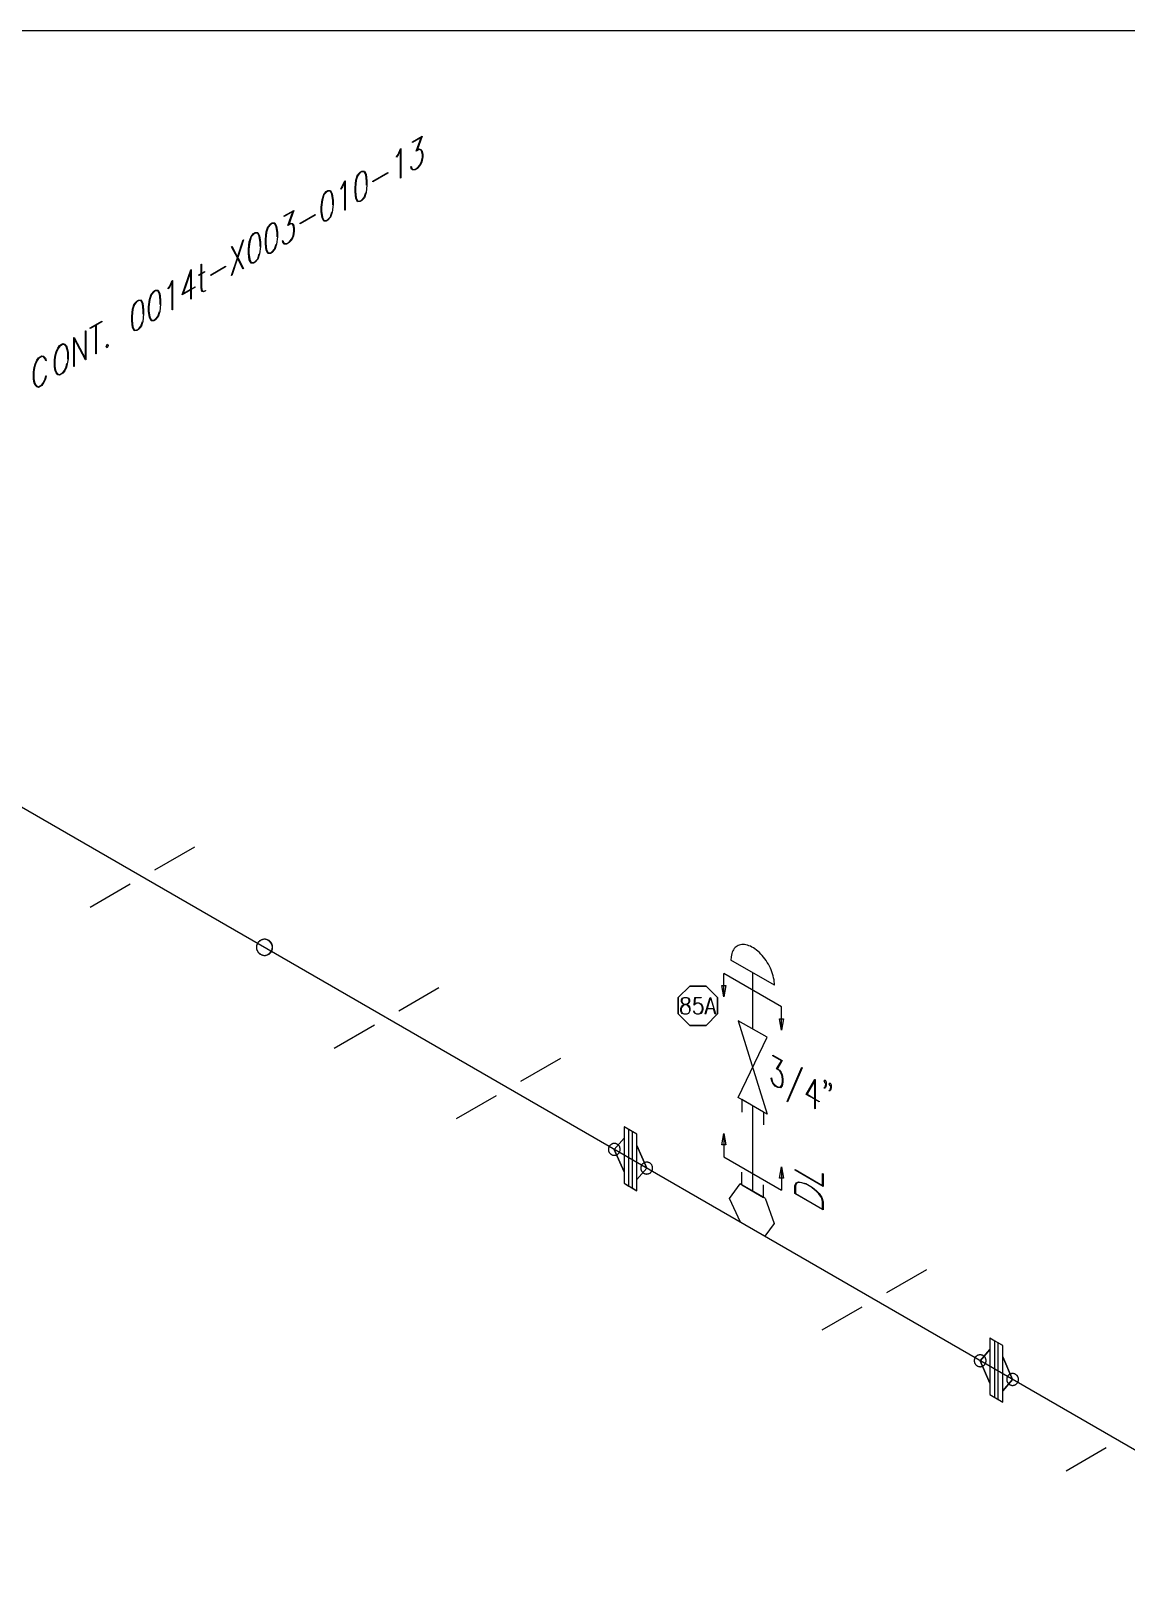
# Model space of a CAD drawing. Extents: x 0 to 17.2, y 0.1 to 11.3.
# Drawn here: x 4.71 to 8.57, y 5.7 to 11.17 of the extents above; entities that cross this region are included whole.
import ezdxf

# ---------------------------------------------------------------- set-up
doc = ezdxf.new("R2010")
doc.units = 0
doc.layers.get('0').update_dxf_attribs({"linetype": 'CONTINUOUS'})
for name, color, linetype in [('BORDER', 3, 'CONTINUOUS'), ('COMP', 1, 'CONTINUOUS'), ('Continuation', 7, 'CONTINUOUS'), ('DL', 20, 'CONTINUOUS'), ('FITTINGS', 4, 'CONTINUOUS'), ('PART_PCML', 7, 'CONTINUOUS'), ('PIPE', 7, 'CONTINUOUS'), ('TEXT', 7, 'CONTINUOUS'), ('Welds', 7, 'CONTINUOUS')]:
    doc.layers.add(name, color=color, linetype=linetype)

msp = doc.modelspace()

# ---------------------------------------------------------------- linework, layer by layer
msp.add_lwpolyline([(7.2554, 7.6446), (7.2554, 7.8436)])
at = {"layer": 'BORDER'}
msp.add_lwpolyline([(0.1692, 0.2247), (17.0808, 0.2247), (17.0808, 11.1675), (0.1692, 11.1675), (0.1692, 0.2247)], dxfattribs=at)
at = {"layer": 'COMP'}
for points in [[(6.8012, 7.2992), (6.8012, 7.2594), (6.7668, 7.2196), (6.8012, 7.14), (6.8012, 7.1002), (6.8467, 7.0739), (6.8467, 7.1137), (6.8812, 7.1535), (6.8467, 7.2332), (6.8467, 7.273), (6.8012, 7.2992)], [(6.8185, 7.0902), (6.8185, 7.2893), (6.8012, 7.2992), (6.8012, 7.1002), (6.8185, 7.0902)], [(6.8294, 7.0839), (6.8467, 7.0739), (6.8467, 7.273), (6.8294, 7.283), (6.8294, 7.0839)], [(6.8012, 7.14), (6.7668, 7.2196), (6.8012, 7.2594)], [(6.8467, 7.2332), (6.8812, 7.1535), (6.8467, 7.1137)], [(8.0929, 6.5531), (8.0929, 6.5133), (8.0584, 6.4735), (8.0929, 6.3939), (8.0929, 6.3541), (8.1384, 6.3278), (8.1384, 6.3676), (8.1728, 6.4074), (8.1384, 6.4871), (8.1384, 6.5269), (8.0929, 6.5531)], [(8.0929, 6.3939), (8.0584, 6.4735), (8.0929, 6.5133)], [(8.1102, 6.3441), (8.1102, 6.5432), (8.0929, 6.5531), (8.0929, 6.3541), (8.1102, 6.3441)], [(8.1211, 6.3378), (8.1384, 6.3278), (8.1384, 6.5269), (8.1211, 6.5369), (8.1211, 6.3378)], [(8.1384, 6.4871), (8.1728, 6.4074), (8.1384, 6.3676)]]:
    msp.add_lwpolyline(points, dxfattribs=at)
at = {"layer": 'Continuation'}
for points in [[(6.0546, 10.7764), (6.0881, 10.7957), (6.0705, 10.7467), (6.0781, 10.7511), (6.0842, 10.7496), (6.0873, 10.7461), (6.0903, 10.7328), (6.0903, 10.7227), (6.0873, 10.706), (6.0812, 10.6923), (6.0722, 10.6822), (6.0633, 10.6771), (6.0543, 10.6768), (6.0511, 10.6801), (6.0482, 10.6883), (6.0493, 10.69), (6.0522, 10.6821), (6.0549, 10.6791), (6.0634, 10.6793), (6.072, 10.6843), (6.0806, 10.6939), (6.0861, 10.7065), (6.089, 10.7223), (6.089, 10.7317), (6.0861, 10.7443), (6.0834, 10.7471), (6.0778, 10.7486), (6.0678, 10.7429), (6.0854, 10.7919), (6.0546, 10.7742), (6.0546, 10.7764)], [(6.013, 10.649), (6.0117, 10.6482), (6.0117, 10.7479), (6.004, 10.7305), (5.9981, 10.7223), (5.9974, 10.7238), (6.0032, 10.732), (6.0121, 10.7519), (6.013, 10.7524), (6.013, 10.649)], [(5.8906, 10.5975), (5.8845, 10.5788), (5.8754, 10.5686), (5.8694, 10.5652), (5.8603, 10.5648), (5.8542, 10.5764), (5.8513, 10.5993), (5.8513, 10.6143), (5.8542, 10.6406), (5.8603, 10.6592), (5.8694, 10.6695), (5.8754, 10.673), (5.8845, 10.6732), (5.8906, 10.6616), (5.8935, 10.6387), (5.8935, 10.6237), (5.8906, 10.5975)], [(5.8922, 10.6233), (5.8922, 10.6376), (5.8893, 10.66), (5.8837, 10.6708), (5.8753, 10.6706), (5.8696, 10.6674), (5.8612, 10.6578), (5.8556, 10.6405), (5.8527, 10.6147), (5.8527, 10.6005), (5.8556, 10.578), (5.8612, 10.5672), (5.8696, 10.5674), (5.8753, 10.5706), (5.8837, 10.5802), (5.8893, 10.5975)], [(5.8163, 10.5354), (5.8149, 10.5346), (5.8149, 10.6343), (5.8073, 10.6169), (5.8013, 10.6087), (5.8007, 10.6102), (5.8064, 10.6184), (5.8153, 10.6383), (5.8163, 10.6388), (5.8163, 10.5354)], [(5.9146, 10.6372), (5.9672, 10.6675), (5.9672, 10.6653), (5.9146, 10.6349), (5.9146, 10.6372)], [(5.7711, 10.5285), (5.765, 10.5098), (5.7559, 10.4996), (5.7499, 10.4962), (5.7408, 10.4958), (5.7348, 10.5074), (5.7318, 10.5303), (5.7318, 10.5453), (5.7348, 10.5716), (5.7408, 10.5902), (5.7499, 10.6005), (5.7559, 10.604), (5.765, 10.6042), (5.7711, 10.5926), (5.774, 10.5697), (5.774, 10.5547), (5.7711, 10.5285)], [(5.7727, 10.5543), (5.7727, 10.5686), (5.7698, 10.591), (5.7642, 10.6018), (5.7558, 10.6016), (5.7501, 10.5984), (5.7417, 10.5888), (5.7361, 10.5715), (5.7332, 10.5457), (5.7332, 10.5315), (5.7361, 10.509), (5.7417, 10.4982), (5.7501, 10.4984), (5.7558, 10.5017), (5.7642, 10.5112), (5.7698, 10.5285)], [(5.6013, 10.5147), (5.6348, 10.534), (5.6173, 10.485), (5.6248, 10.4894), (5.631, 10.4879), (5.634, 10.4844), (5.637, 10.4711), (5.637, 10.461), (5.634, 10.4443), (5.6279, 10.4306), (5.6189, 10.4205), (5.61, 10.4154), (5.601, 10.4151), (5.5978, 10.4184), (5.5949, 10.4266), (5.5961, 10.4283), (5.599, 10.4204), (5.6016, 10.4174), (5.6102, 10.4176), (5.6188, 10.4226), (5.6273, 10.4322), (5.6329, 10.4448), (5.6357, 10.4606), (5.6357, 10.47), (5.6329, 10.4826), (5.6301, 10.4854), (5.6245, 10.4869), (5.6146, 10.4812), (5.6321, 10.5302), (5.6013, 10.5125), (5.6013, 10.5147)], [(5.6581, 10.4891), (5.7107, 10.5194), (5.7107, 10.5172), (5.6581, 10.4869), (5.6581, 10.4891)], [(5.5146, 10.3804), (5.5085, 10.3617), (5.4994, 10.3515), (5.4934, 10.3481), (5.4843, 10.3477), (5.4782, 10.3594), (5.4753, 10.3822), (5.4753, 10.3972), (5.4782, 10.4235), (5.4843, 10.4421), (5.4934, 10.4524), (5.4994, 10.4559), (5.5085, 10.4561), (5.5146, 10.4445), (5.5175, 10.4216), (5.5175, 10.4066), (5.5146, 10.3804)], [(5.5162, 10.4062), (5.5162, 10.4205), (5.5133, 10.4429), (5.5077, 10.4537), (5.4993, 10.4535), (5.4936, 10.4503), (5.4852, 10.4407), (5.4795, 10.4234), (5.4767, 10.3976), (5.4767, 10.3834), (5.4795, 10.3609), (5.4852, 10.3501), (5.4936, 10.3503), (5.4993, 10.3536), (5.5077, 10.3631), (5.5133, 10.3804)], [(5.5744, 10.4149), (5.5683, 10.3962), (5.5592, 10.386), (5.5531, 10.3826), (5.5441, 10.3822), (5.538, 10.3938), (5.5351, 10.4167), (5.5351, 10.4317), (5.538, 10.458), (5.5441, 10.4766), (5.5531, 10.4869), (5.5592, 10.4904), (5.5683, 10.4906), (5.5744, 10.479), (5.5773, 10.4561), (5.5773, 10.4411), (5.5744, 10.4149)], [(5.576, 10.4407), (5.576, 10.455), (5.573, 10.4774), (5.5675, 10.4882), (5.559, 10.488), (5.5534, 10.4848), (5.5449, 10.4752), (5.5393, 10.4579), (5.5364, 10.4321), (5.5364, 10.4179), (5.5393, 10.3954), (5.5449, 10.3846), (5.5534, 10.3848), (5.559, 10.3881), (5.5675, 10.3976), (5.573, 10.4149)], [(5.4566, 10.3273), (5.4367, 10.3654), (5.4168, 10.3044), (5.4156, 10.3047), (5.4359, 10.367), (5.4156, 10.4058), (5.4168, 10.4076), (5.4367, 10.3694), (5.4566, 10.4306), (5.4577, 10.4301), (5.4375, 10.3678), (5.4577, 10.329), (5.4566, 10.3273)], [(5.323, 10.2497), (5.317, 10.2462), (5.3107, 10.2476), (5.3077, 10.2612), (5.3077, 10.3089), (5.2997, 10.3043), (5.2997, 10.3064), (5.3077, 10.3111), (5.3077, 10.3441), (5.3091, 10.3449), (5.3091, 10.3119), (5.3201, 10.3183), (5.3201, 10.3161), (5.3091, 10.3097), (5.3091, 10.2622), (5.3119, 10.2499), (5.3173, 10.2485), (5.323, 10.2518), (5.323, 10.2497)], [(5.2071, 10.1837), (5.2058, 10.1829), (5.2058, 10.2826), (5.1981, 10.2652), (5.1922, 10.257), (5.1915, 10.2585), (5.1973, 10.2667), (5.2062, 10.2866), (5.2071, 10.2871), (5.2071, 10.1837)], [(5.2866, 10.2649), (5.2866, 10.2627), (5.2727, 10.2546), (5.2727, 10.2216), (5.2714, 10.2208), (5.2714, 10.2538), (5.2415, 10.2366), (5.2717, 10.3244), (5.2727, 10.325), (5.2727, 10.2569)], [(5.2714, 10.2561), (5.2714, 10.3196), (5.2441, 10.2404), (5.2714, 10.2561)], [(5.3419, 10.3065), (5.3944, 10.3369), (5.3944, 10.3346), (5.3419, 10.3043), (5.3419, 10.3065)], [(5.162, 10.1768), (5.1559, 10.1581), (5.1468, 10.1479), (5.1407, 10.1445), (5.1317, 10.1441), (5.1256, 10.1557), (5.1227, 10.1786), (5.1227, 10.1936), (5.1256, 10.2199), (5.1317, 10.2385), (5.1407, 10.2488), (5.1468, 10.2523), (5.1559, 10.2525), (5.162, 10.2409), (5.1649, 10.218), (5.1649, 10.203), (5.162, 10.1768)], [(5.1636, 10.2026), (5.1636, 10.2169), (5.1606, 10.2393), (5.1551, 10.2501), (5.1466, 10.2499), (5.1409, 10.2467), (5.1325, 10.2371), (5.1269, 10.2198), (5.124, 10.194), (5.124, 10.1798), (5.1269, 10.1573), (5.1325, 10.1465), (5.1409, 10.1467), (5.1466, 10.15), (5.1551, 10.1595), (5.1606, 10.1768)], [(5.1022, 10.1423), (5.0961, 10.1236), (5.087, 10.1134), (5.081, 10.11), (5.0719, 10.1096), (5.0658, 10.1212), (5.0629, 10.1441), (5.0629, 10.1591), (5.0658, 10.1854), (5.0719, 10.204), (5.081, 10.2143), (5.087, 10.2178), (5.0961, 10.218), (5.1022, 10.2064), (5.1051, 10.1835), (5.1051, 10.1685), (5.1022, 10.1423)], [(5.1038, 10.1681), (5.1038, 10.1824), (5.1009, 10.2048), (5.0953, 10.2156), (5.0869, 10.2154), (5.0812, 10.2122), (5.0728, 10.2026), (5.0671, 10.1853), (5.0642, 10.1595), (5.0642, 10.1453), (5.0671, 10.1228), (5.0728, 10.112), (5.0812, 10.1122), (5.0869, 10.1155), (5.0953, 10.125), (5.1009, 10.1423)], [(4.9362, 10.0273), (4.9362, 10.1284), (4.9164, 10.117), (4.9164, 10.1193), (4.9573, 10.1429), (4.9573, 10.1406), (4.9375, 10.1292), (4.9375, 10.0281), (4.9362, 10.0273)], [(4.9011, 10.0071), (4.8997, 10.0062), (4.8602, 10.0821), (4.8602, 9.9834), (4.8589, 9.9827), (4.8589, 10.085), (4.8603, 10.0858), (4.8998, 10.0099), (4.8998, 10.1086), (4.9011, 10.1093), (4.9011, 10.0071)], [(4.761, 9.95), (4.7581, 9.9384), (4.7521, 9.925), (4.746, 9.9165), (4.734, 9.9096), (4.7279, 9.911), (4.7219, 9.9175), (4.719, 9.9259), (4.716, 9.939), (4.716, 9.9636), (4.719, 9.9802), (4.7219, 9.9919), (4.7279, 10.0054), (4.734, 10.0139), (4.746, 10.0209), (4.7521, 10.0194), (4.7581, 10.0129), (4.761, 10.0046), (4.7598, 10.0029), (4.757, 10.0108), (4.7512, 10.017), (4.7457, 10.0185), (4.7343, 10.0119), (4.7287, 10.004), (4.723, 9.9912), (4.7201, 9.9801), (4.7173, 9.9641), (4.7173, 9.9401), (4.7201, 9.9273), (4.723, 9.9196), (4.7287, 9.9134), (4.7343, 9.9119), (4.7457, 9.9185), (4.7512, 9.9264), (4.757, 9.9392), (4.7598, 9.9504), (4.761, 9.95)], [(4.8354, 9.9931), (4.8325, 9.9814), (4.8265, 9.9679), (4.8204, 9.9595), (4.8083, 9.9525), (4.8023, 9.9539), (4.7962, 9.9604), (4.7933, 9.9688), (4.7903, 9.982), (4.7903, 10.0065), (4.7933, 10.0232), (4.7962, 10.0349), (4.8023, 10.0483), (4.8083, 10.0569), (4.8204, 10.0638), (4.8265, 10.0623), (4.8325, 10.0558), (4.8354, 10.0474), (4.8384, 10.0343), (4.8384, 10.0097), (4.8354, 9.9931)], [(4.8371, 10.0092), (4.8371, 10.0333), (4.8342, 10.0459), (4.8313, 10.0537), (4.8256, 10.0599), (4.82, 10.0614), (4.8087, 10.0549), (4.8031, 10.0469), (4.7974, 10.0341), (4.7945, 10.023), (4.7917, 10.007), (4.7917, 9.983), (4.7945, 9.9703), (4.7974, 9.9625), (4.8031, 9.9563), (4.8087, 9.9549), (4.82, 9.9614), (4.8256, 9.9693), (4.8313, 9.9821), (4.8342, 9.9932)], [(4.9762, 10.049), (4.9723, 10.0531), (4.9762, 10.0617), (4.98, 10.0575), (4.9762, 10.049)]]:
    msp.add_lwpolyline(points, dxfattribs=at)
at = {"layer": 'DL'}
for points in [[(7.3574, 7.7225), (7.1533, 7.8403)], [(7.1533, 7.7582), (7.1533, 7.8403)], [(7.1462, 7.798), (7.1603, 7.798), (7.1533, 7.7582), (7.1462, 7.798)], [(7.3574, 7.6403), (7.3574, 7.7225)], [(7.3504, 7.6801), (7.3645, 7.6801), (7.3574, 7.6403), (7.3504, 7.6801)], [(7.1601, 7.236), (7.1461, 7.236), (7.1531, 7.2758), (7.1601, 7.236)], [(7.1531, 7.2758), (7.1531, 7.1936)], [(7.1531, 7.1936), (7.3573, 7.0757)], [(7.3643, 7.1181), (7.3503, 7.1181), (7.3573, 7.1579), (7.3643, 7.1181)], [(7.3573, 7.1579), (7.3573, 7.0757)], [(7.5043, 7.1337), (7.5043, 7.0889), (7.4049, 7.1463), (7.4049, 7.1481), (7.5022, 7.0919), (7.5022, 7.1348), (7.5043, 7.1337)], [(7.466, 7.0854), (7.4803, 7.073), (7.4899, 7.0635), (7.4995, 7.0496), (7.5043, 7.0346), (7.5043, 7.0057), (7.4039, 7.0637), (7.4039, 7.0926), (7.4087, 7.1021), (7.4183, 7.1048), (7.428, 7.1032), (7.4423, 7.099), (7.466, 7.0854)], [(7.4426, 7.0971), (7.4288, 7.1012), (7.4197, 7.1024), (7.4105, 7.1001), (7.406, 7.0911), (7.406, 7.0642), (7.5022, 7.0087), (7.5022, 7.0355), (7.4977, 7.0498), (7.4886, 7.0627), (7.4795, 7.0719), (7.4657, 7.0837)]]:
    msp.add_lwpolyline(points, dxfattribs=at)
at = {"layer": 'FITTINGS'}
for points in [[(5.1445, 8.2066), (5.2859, 8.2882)], [(4.9165, 8.0749), (5.0579, 8.1565)], [(7.3323, 7.7992), (7.3321, 7.8055), (7.3315, 7.812), (7.3306, 7.8186), (7.3293, 7.8254), (7.3276, 7.8322), (7.3256, 7.8391), (7.3233, 7.8461), (7.3206, 7.853), (7.3176, 7.8598), (7.3143, 7.8666), (7.3107, 7.8733), (7.3068, 7.8799), (7.3027, 7.8862), (7.2984, 7.8924), (7.2938, 7.8983), (7.2891, 7.9039), (7.2842, 7.9093), (7.2791, 7.9143), (7.274, 7.919), (7.2687, 7.9233), (7.2634, 7.9272), (7.258, 7.9308), (7.2527, 7.9339), (7.2473, 7.9365), (7.242, 7.9387), (7.2367, 7.9405), (7.2316, 7.9417), (7.2265, 7.9425), (7.2216, 7.9429), (7.2169, 7.9427), (7.2123, 7.942), (7.208, 7.9409), (7.2039, 7.9393), (7.2, 7.9372), (7.1964, 7.9347), (7.1931, 7.9317), (7.1901, 7.9283), (7.1874, 7.9245), (7.1851, 7.9203), (7.1831, 7.9157), (7.1814, 7.9107), (7.1801, 7.9055), (7.1792, 7.8999), (7.1784, 7.888)], [(7.3323, 7.7992), (7.1784, 7.888)], [(6.0064, 7.709), (6.1477, 7.7906)], [(7.3062, 7.6152), (7.2045, 7.674)], [(7.2045, 7.674), (7.3064, 7.3438)], [(5.7783, 7.5773), (5.9197, 7.659)], [(7.204, 7.4029), (7.3062, 7.6152)], [(6.4371, 7.4603), (6.5785, 7.5419)], [(6.2091, 7.3286), (6.3505, 7.4103)], [(7.3064, 7.3438), (7.204, 7.4029)], [(7.2936, 7.3512), (7.2168, 7.3955)], [(7.2168, 7.3955), (7.2168, 7.3512)], [(7.2936, 7.3512), (7.2936, 7.3068)], [(7.2168, 7.0947), (7.2168, 7.139)], [(7.173, 7.0463), (7.2115, 7.0977)], [(7.2989, 7.0473), (7.2115, 7.0977)], [(7.2168, 7.0947), (7.2936, 7.0503)], [(7.2936, 7.0503), (7.2936, 7.0947)], [(7.2117, 6.9627), (7.173, 7.0463)], [(7.2989, 7.0473), (7.3316, 6.9582)], [(7.2977, 6.913), (7.2117, 6.9627)], [(7.3316, 6.9582), (7.2977, 6.913)], [(7.7288, 6.7142), (7.8702, 6.7958)], [(7.5008, 6.5825), (7.6422, 6.6642)], [(8.3617, 6.0851), (8.5031, 6.1668)]]:
    msp.add_lwpolyline(points, dxfattribs=at)
at = {"layer": 'PART_PCML'}
for points in [[(7.0333, 7.7962), (6.9925, 7.7555), (6.9925, 7.6978), (7.0333, 7.6571), (7.0909, 7.6571), (7.1316, 7.6978), (7.1316, 7.7555), (7.0909, 7.7962), (7.0333, 7.7962)], [(6.9925, 7.6978), (7.0333, 7.6571), (7.0909, 7.6571), (7.1316, 7.6978), (7.1316, 7.7555), (7.0909, 7.7962), (7.0333, 7.7962), (6.9925, 7.7555), (6.9925, 7.6978)], [(6.9925, 7.7555), (7.0333, 7.7962), (7.0909, 7.7962), (7.1316, 7.7555), (7.1316, 7.6978), (7.0909, 7.6571), (7.0333, 7.6571), (6.9925, 7.6978), (6.9925, 7.7555), (7.0333, 7.7962)], [(7.0112, 7.7326), (7.0066, 7.7355), (7.0043, 7.7413), (7.0043, 7.7471), (7.0066, 7.753), (7.0135, 7.7558), (7.0224, 7.7558), (7.0293, 7.753), (7.0316, 7.7471), (7.0316, 7.7413), (7.0293, 7.7355), (7.0247, 7.7326), (7.02, 7.7312), (7.0203, 7.7311), (7.027, 7.7283), (7.0316, 7.7226), (7.0338, 7.7169), (7.0338, 7.7084), (7.0292, 7.6997), (7.0224, 7.697), (7.0135, 7.697), (7.0067, 7.6997), (7.0043, 7.7026), (7.0021, 7.7084), (7.0021, 7.7169), (7.0043, 7.7226), (7.0089, 7.7283), (7.0159, 7.7312)], [(7.0328, 7.7087), (7.0328, 7.7166), (7.0307, 7.7218), (7.0265, 7.7272), (7.02, 7.7298), (7.0179, 7.7306), (7.0159, 7.7298), (7.0094, 7.7272), (7.0052, 7.7218), (7.0031, 7.7166), (7.0031, 7.7087), (7.0052, 7.7034), (7.0072, 7.7008), (7.0136, 7.6982), (7.0222, 7.6982), (7.0286, 7.7008)], [(7.0179, 7.7318), (7.0243, 7.7339), (7.0285, 7.7364), (7.0306, 7.7416), (7.0306, 7.7468), (7.0285, 7.7519), (7.0222, 7.7545), (7.0136, 7.7545), (7.0073, 7.7519), (7.0052, 7.7468), (7.0052, 7.7416), (7.0073, 7.7364), (7.0115, 7.7339), (7.0179, 7.7318)], [(7.0479, 7.7088), (7.0501, 7.7034), (7.0521, 7.7008), (7.0585, 7.6982), (7.065, 7.6982), (7.0714, 7.7008), (7.0756, 7.7061), (7.0777, 7.7141), (7.0777, 7.7194), (7.0756, 7.7274), (7.0714, 7.7327), (7.065, 7.7354), (7.0585, 7.7354), (7.0521, 7.7327), (7.049, 7.7287), (7.0514, 7.7558), (7.0738, 7.7558), (7.0738, 7.7545), (7.0523, 7.7545), (7.0503, 7.7322), (7.0516, 7.7338), (7.0584, 7.7366), (7.0651, 7.7366), (7.0719, 7.7338), (7.0765, 7.728), (7.0787, 7.7196), (7.0787, 7.7139), (7.0765, 7.7054), (7.0719, 7.6997), (7.0651, 7.697), (7.0584, 7.697), (7.0516, 7.6997), (7.0492, 7.7026), (7.047, 7.7082), (7.0479, 7.7088)], [(7.1236, 7.6978), (7.1227, 7.6974), (7.1169, 7.7161), (7.0942, 7.7161), (7.0884, 7.6974), (7.0876, 7.6978), (7.1052, 7.7558), (7.1059, 7.7558), (7.1236, 7.6978)], [(7.1056, 7.7535), (7.0946, 7.7174), (7.1165, 7.7174)]]:
    msp.add_lwpolyline(points, dxfattribs=at)
at = {"layer": 'PIPE'}
for points in [[(1.6545, 10.1715), (14.4336, 2.7935)], [(7.2552, 7.0725), (7.2552, 7.3734)]]:
    msp.add_lwpolyline(points, dxfattribs=at)
at = {"layer": 'TEXT'}
for points in [[(7.3264, 7.5522), (7.3598, 7.5329), (7.3423, 7.5041), (7.3499, 7.4997), (7.356, 7.4912), (7.3591, 7.4841), (7.3621, 7.4674), (7.3621, 7.4573), (7.3591, 7.444), (7.353, 7.4374), (7.344, 7.4377), (7.335, 7.4429), (7.326, 7.453), (7.3229, 7.46), (7.3199, 7.4715), (7.3211, 7.4719), (7.324, 7.4607), (7.3267, 7.4545), (7.3352, 7.4449), (7.3438, 7.4399), (7.3523, 7.4397), (7.3579, 7.4459), (7.3608, 7.4584), (7.3608, 7.4678), (7.3579, 7.4837), (7.3551, 7.4897), (7.3495, 7.4977), (7.3396, 7.5034), (7.3571, 7.5322), (7.3264, 7.55), (7.3264, 7.5522)], [(7.3767, 7.3889), (7.4293, 7.5093), (7.4305, 7.5074), (7.3779, 7.387), (7.3767, 7.3889)], [(7.4897, 7.3898), (7.4897, 7.3876), (7.4758, 7.3956), (7.4758, 7.3626), (7.4744, 7.3634), (7.4744, 7.3964), (7.4445, 7.4136), (7.4747, 7.4666), (7.4758, 7.466), (7.4758, 7.3978)], [(7.4744, 7.3986), (7.4744, 7.4621), (7.4472, 7.4143), (7.4744, 7.3986)], [(7.5115, 7.4524), (7.5076, 7.4611), (7.5115, 7.4653), (7.5151, 7.4572), (7.5151, 7.4468), (7.512, 7.4384), (7.509, 7.4351), (7.508, 7.4374), (7.5109, 7.4404), (7.5137, 7.4481), (7.5137, 7.4549)], [(7.5312, 7.4448), (7.529, 7.4423), (7.5252, 7.451), (7.529, 7.4551), (7.5326, 7.4471), (7.5326, 7.4366), (7.5296, 7.4283), (7.5265, 7.425), (7.5256, 7.4272), (7.5284, 7.4303), (7.5312, 7.438), (7.5312, 7.4448)]]:
    msp.add_lwpolyline(points, dxfattribs=at)
at = {"layer": 'WELD POINTS'}
for points in [[(5.5605, 7.9329), (5.5604, 7.9348), (5.5602, 7.9368), (5.5598, 7.9388), (5.5594, 7.9407), (5.5587, 7.9426), (5.558, 7.9444), (5.5571, 7.9462), (5.5561, 7.9479), (5.555, 7.9496), (5.5538, 7.9512), (5.5525, 7.9526), (5.551, 7.954), (5.5495, 7.9553), (5.5479, 7.9565), (5.5462, 7.9575), (5.5445, 7.9584), (5.5426, 7.9593), (5.5408, 7.9599), (5.5389, 7.9605), (5.5369, 7.9609), (5.535, 7.9612), (5.533, 7.9613), (5.531, 7.9613), (5.529, 7.9612), (5.527, 7.9609), (5.5251, 7.9605), (5.5232, 7.9599), (5.5213, 7.9593), (5.5195, 7.9584), (5.5177, 7.9575), (5.5161, 7.9565), (5.5144, 7.9553), (5.5129, 7.954), (5.5115, 7.9526), (5.5102, 7.9512), (5.5089, 7.9496), (5.5078, 7.9479), (5.5068, 7.9462), (5.506, 7.9444), (5.5052, 7.9426), (5.5046, 7.9407), (5.5041, 7.9388), (5.5038, 7.9368), (5.5036, 7.9348), (5.5035, 7.9329), (5.5036, 7.9309), (5.5038, 7.9289), (5.5041, 7.9269), (5.5046, 7.925), (5.5052, 7.9231), (5.506, 7.9213), (5.5068, 7.9195), (5.5078, 7.9178), (5.5089, 7.9161), (5.5102, 7.9145), (5.5115, 7.9131), (5.5129, 7.9117), (5.5144, 7.9104), (5.5161, 7.9092), (5.5177, 7.9082), (5.5195, 7.9073), (5.5213, 7.9064), (5.5232, 7.9058), (5.5251, 7.9052), (5.527, 7.9048), (5.529, 7.9045), (5.531, 7.9044), (5.533, 7.9044), (5.535, 7.9045), (5.5369, 7.9048), (5.5389, 7.9052), (5.5408, 7.9058), (5.5426, 7.9064), (5.5445, 7.9073), (5.5462, 7.9082), (5.5479, 7.9092), (5.5495, 7.9104), (5.551, 7.9117), (5.5525, 7.9131), (5.5538, 7.9145), (5.555, 7.9161), (5.5561, 7.9178), (5.5571, 7.9195), (5.558, 7.9213), (5.5587, 7.9231), (5.5594, 7.925), (5.5598, 7.9269), (5.5602, 7.9289), (5.5605, 7.9329)], [(5.5605, 7.9329), (5.558, 7.9444), (5.551, 7.954), (5.5408, 7.9599), (5.529, 7.9612), (5.5177, 7.9575), (5.5089, 7.9496), (5.5041, 7.9388), (5.5041, 7.9269), (5.5089, 7.9161), (5.5177, 7.9082), (5.529, 7.9045), (5.5408, 7.9058), (5.551, 7.9117), (5.558, 7.9213), (5.5605, 7.9329)]]:
    msp.add_lwpolyline(points, dxfattribs=at)
at = {"layer": 'Welds'}
for points in [[(6.7459, 7.2196), (6.7459, 7.2181), (6.7461, 7.2167), (6.7463, 7.2153), (6.7467, 7.2138), (6.7471, 7.2125), (6.7477, 7.2111), (6.7483, 7.2098), (6.749, 7.2085), (6.7499, 7.2073), (6.7508, 7.2062), (6.7517, 7.2051), (6.7528, 7.2041), (6.7539, 7.2031), (6.7551, 7.2023), (6.7563, 7.2015), (6.7576, 7.2008), (6.7589, 7.2002), (6.7603, 7.1997), (6.7617, 7.1993), (6.7631, 7.199), (6.7646, 7.1988), (6.766, 7.1987), (6.7675, 7.1987), (6.7689, 7.1988), (6.7704, 7.199), (6.7718, 7.1993), (6.7732, 7.1997), (6.7746, 7.2002), (6.7759, 7.2008), (6.7772, 7.2015), (6.7784, 7.2023), (6.7796, 7.2031), (6.7807, 7.2041), (6.7818, 7.2051), (6.7828, 7.2062), (6.7837, 7.2073), (6.7845, 7.2085), (6.7852, 7.2098), (6.7858, 7.2111), (6.7864, 7.2125), (6.7868, 7.2138), (6.7872, 7.2153), (6.7874, 7.2167), (6.7876, 7.2196), (6.7876, 7.2196), (6.7876, 7.2211), (6.7874, 7.2225), (6.7872, 7.2239), (6.7868, 7.2254), (6.7864, 7.2267), (6.7858, 7.2281), (6.7852, 7.2294), (6.7845, 7.2307), (6.7837, 7.2319), (6.7828, 7.233), (6.7818, 7.2341), (6.7807, 7.2351), (6.7796, 7.2361), (6.7784, 7.2369), (6.7772, 7.2377), (6.7759, 7.2384), (6.7746, 7.239), (6.7732, 7.2395), (6.7718, 7.2399), (6.7704, 7.2402), (6.7689, 7.2404), (6.7675, 7.2405), (6.766, 7.2405), (6.7646, 7.2404), (6.7631, 7.2402), (6.7617, 7.2399), (6.7603, 7.2395), (6.7589, 7.239), (6.7576, 7.2384), (6.7563, 7.2377), (6.7551, 7.2369), (6.7539, 7.2361), (6.7528, 7.2351), (6.7517, 7.2341), (6.7508, 7.233), (6.7499, 7.2319), (6.749, 7.2307), (6.7483, 7.2294), (6.7477, 7.2281), (6.7471, 7.2267), (6.7467, 7.2254), (6.7463, 7.2239), (6.7461, 7.2225), (6.7459, 7.2196)], [(6.7876, 7.2196), (6.7876, 7.2211), (6.7874, 7.2225), (6.7872, 7.2239), (6.7868, 7.2254), (6.7864, 7.2267), (6.7858, 7.2281), (6.7852, 7.2294), (6.7845, 7.2307), (6.7837, 7.2319), (6.7828, 7.233), (6.7818, 7.2341), (6.7807, 7.2351), (6.7796, 7.2361), (6.7784, 7.2369), (6.7772, 7.2377), (6.7759, 7.2384), (6.7746, 7.239), (6.7732, 7.2395), (6.7718, 7.2399), (6.7704, 7.2402), (6.7689, 7.2404), (6.7675, 7.2405), (6.766, 7.2405), (6.7646, 7.2404), (6.7631, 7.2402), (6.7617, 7.2399), (6.7603, 7.2395), (6.7589, 7.239), (6.7576, 7.2384), (6.7563, 7.2377), (6.7551, 7.2369), (6.7539, 7.2361), (6.7528, 7.2351), (6.7517, 7.2341), (6.7508, 7.233), (6.7499, 7.2319), (6.749, 7.2307), (6.7483, 7.2294), (6.7477, 7.2281), (6.7471, 7.2267), (6.7467, 7.2254), (6.7463, 7.2239), (6.7461, 7.2225), (6.7459, 7.2211), (6.7459, 7.2196), (6.7459, 7.2181), (6.7461, 7.2167), (6.7463, 7.2153), (6.7467, 7.2138), (6.7471, 7.2125), (6.7477, 7.2111), (6.7483, 7.2098), (6.749, 7.2085), (6.7499, 7.2073), (6.7508, 7.2062), (6.7517, 7.2051), (6.7528, 7.2041), (6.7539, 7.2031), (6.7551, 7.2023), (6.7563, 7.2015), (6.7576, 7.2008), (6.7589, 7.2002), (6.7603, 7.1997), (6.7617, 7.1993), (6.7631, 7.199), (6.7646, 7.1988), (6.766, 7.1987), (6.7675, 7.1987), (6.7689, 7.1988), (6.7704, 7.199), (6.7718, 7.1993), (6.7732, 7.1997), (6.7746, 7.2002), (6.7759, 7.2008), (6.7772, 7.2015), (6.7784, 7.2023), (6.7796, 7.2031), (6.7807, 7.2041), (6.7818, 7.2051), (6.7828, 7.2062), (6.7837, 7.2073), (6.7845, 7.2085), (6.7852, 7.2098), (6.7858, 7.2111), (6.7864, 7.2125), (6.7868, 7.2138), (6.7872, 7.2153), (6.7874, 7.2167), (6.7876, 7.2196)], [(6.8603, 7.1535), (6.8603, 7.1521), (6.8605, 7.1506), (6.8607, 7.1492), (6.8611, 7.1478), (6.8615, 7.1464), (6.8621, 7.1451), (6.8627, 7.1437), (6.8634, 7.1425), (6.8643, 7.1413), (6.8652, 7.1401), (6.8661, 7.139), (6.8672, 7.138), (6.8683, 7.1371), (6.8695, 7.1362), (6.8707, 7.1355), (6.872, 7.1348), (6.8733, 7.1342), (6.8747, 7.1337), (6.8761, 7.1333), (6.8775, 7.133), (6.879, 7.1328), (6.8804, 7.1327), (6.8819, 7.1327), (6.8833, 7.1328), (6.8848, 7.133), (6.8862, 7.1333), (6.8876, 7.1337), (6.889, 7.1342), (6.8903, 7.1348), (6.8916, 7.1355), (6.8928, 7.1362), (6.894, 7.1371), (6.8951, 7.138), (6.8962, 7.139), (6.8972, 7.1401), (6.8981, 7.1413), (6.8989, 7.1425), (6.8996, 7.1437), (6.9003, 7.1451), (6.9008, 7.1464), (6.9012, 7.1478), (6.9016, 7.1492), (6.9019, 7.1506), (6.9021, 7.1535), (6.9021, 7.1535), (6.902, 7.155), (6.9019, 7.1565), (6.9016, 7.1579), (6.9012, 7.1593), (6.9008, 7.1607), (6.9003, 7.162), (6.8996, 7.1634), (6.8989, 7.1646), (6.8981, 7.1658), (6.8972, 7.167), (6.8962, 7.1681), (6.8951, 7.1691), (6.894, 7.17), (6.8928, 7.1709), (6.8916, 7.1716), (6.8903, 7.1723), (6.889, 7.1729), (6.8876, 7.1734), (6.8862, 7.1738), (6.8848, 7.1741), (6.8833, 7.1743), (6.8819, 7.1744), (6.8804, 7.1744), (6.879, 7.1743), (6.8775, 7.1741), (6.8761, 7.1738), (6.8747, 7.1734), (6.8733, 7.1729), (6.872, 7.1723), (6.8707, 7.1716), (6.8695, 7.1709), (6.8683, 7.17), (6.8672, 7.1691), (6.8661, 7.1681), (6.8652, 7.167), (6.8643, 7.1658), (6.8634, 7.1646), (6.8627, 7.1634), (6.8621, 7.162), (6.8615, 7.1607), (6.8611, 7.1593), (6.8607, 7.1579), (6.8605, 7.1565), (6.8603, 7.1535)], [(6.9021, 7.1535), (6.902, 7.155), (6.9019, 7.1565), (6.9016, 7.1579), (6.9012, 7.1593), (6.9008, 7.1607), (6.9003, 7.162), (6.8996, 7.1634), (6.8989, 7.1646), (6.8981, 7.1658), (6.8972, 7.167), (6.8962, 7.1681), (6.8951, 7.1691), (6.894, 7.17), (6.8928, 7.1709), (6.8916, 7.1716), (6.8903, 7.1723), (6.889, 7.1729), (6.8876, 7.1734), (6.8862, 7.1738), (6.8848, 7.1741), (6.8833, 7.1743), (6.8819, 7.1744), (6.8804, 7.1744), (6.879, 7.1743), (6.8775, 7.1741), (6.8761, 7.1738), (6.8747, 7.1734), (6.8733, 7.1729), (6.872, 7.1723), (6.8707, 7.1716), (6.8695, 7.1709), (6.8683, 7.17), (6.8672, 7.1691), (6.8661, 7.1681), (6.8652, 7.167), (6.8643, 7.1658), (6.8634, 7.1646), (6.8627, 7.1634), (6.8621, 7.162), (6.8615, 7.1607), (6.8611, 7.1593), (6.8607, 7.1579), (6.8605, 7.1565), (6.8603, 7.155), (6.8603, 7.1535), (6.8603, 7.1521), (6.8605, 7.1506), (6.8607, 7.1492), (6.8611, 7.1478), (6.8615, 7.1464), (6.8621, 7.1451), (6.8627, 7.1437), (6.8634, 7.1425), (6.8643, 7.1413), (6.8652, 7.1401), (6.8661, 7.139), (6.8672, 7.138), (6.8683, 7.1371), (6.8695, 7.1362), (6.8707, 7.1355), (6.872, 7.1348), (6.8733, 7.1342), (6.8747, 7.1337), (6.8761, 7.1333), (6.8775, 7.133), (6.879, 7.1328), (6.8804, 7.1327), (6.8819, 7.1327), (6.8833, 7.1328), (6.8848, 7.133), (6.8862, 7.1333), (6.8876, 7.1337), (6.889, 7.1342), (6.8903, 7.1348), (6.8916, 7.1355), (6.8928, 7.1362), (6.894, 7.1371), (6.8951, 7.138), (6.8962, 7.139), (6.8972, 7.1401), (6.8981, 7.1413), (6.8989, 7.1425), (6.8996, 7.1437), (6.9003, 7.1451), (6.9008, 7.1464), (6.9012, 7.1478), (6.9016, 7.1492), (6.9019, 7.1506), (6.9021, 7.1535)], [(8.0375, 6.4735), (8.0376, 6.472), (8.0377, 6.4706), (8.038, 6.4692), (8.0384, 6.4677), (8.0388, 6.4664), (8.0394, 6.465), (8.04, 6.4637), (8.0407, 6.4624), (8.0415, 6.4612), (8.0424, 6.4601), (8.0434, 6.459), (8.0445, 6.458), (8.0456, 6.457), (8.0468, 6.4562), (8.048, 6.4554), (8.0493, 6.4547), (8.0506, 6.4541), (8.052, 6.4536), (8.0534, 6.4532), (8.0548, 6.4529), (8.0563, 6.4527), (8.0577, 6.4526), (8.0592, 6.4526), (8.0606, 6.4527), (8.0621, 6.4529), (8.0635, 6.4532), (8.0649, 6.4536), (8.0663, 6.4541), (8.0676, 6.4547), (8.0689, 6.4554), (8.0701, 6.4562), (8.0713, 6.457), (8.0724, 6.458), (8.0735, 6.459), (8.0744, 6.4601), (8.0753, 6.4612), (8.0762, 6.4624), (8.0769, 6.4637), (8.0775, 6.465), (8.0781, 6.4664), (8.0785, 6.4677), (8.0789, 6.4692), (8.0791, 6.4706), (8.0793, 6.4735), (8.0793, 6.4735), (8.0793, 6.475), (8.0791, 6.4764), (8.0789, 6.4778), (8.0785, 6.4793), (8.0781, 6.4806), (8.0775, 6.482), (8.0769, 6.4833), (8.0762, 6.4846), (8.0753, 6.4858), (8.0744, 6.4869), (8.0735, 6.488), (8.0724, 6.489), (8.0713, 6.49), (8.0701, 6.4908), (8.0689, 6.4916), (8.0676, 6.4923), (8.0663, 6.4929), (8.0649, 6.4934), (8.0635, 6.4938), (8.0621, 6.4941), (8.0606, 6.4943), (8.0592, 6.4944), (8.0577, 6.4944), (8.0563, 6.4943), (8.0548, 6.4941), (8.0534, 6.4938), (8.052, 6.4934), (8.0506, 6.4929), (8.0493, 6.4923), (8.048, 6.4916), (8.0468, 6.4908), (8.0456, 6.49), (8.0445, 6.489), (8.0434, 6.488), (8.0424, 6.4869), (8.0415, 6.4858), (8.0407, 6.4846), (8.04, 6.4833), (8.0394, 6.482), (8.0388, 6.4806), (8.0384, 6.4793), (8.038, 6.4778), (8.0377, 6.4764), (8.0375, 6.4735)], [(8.0793, 6.4735), (8.0793, 6.475), (8.0791, 6.4764), (8.0789, 6.4778), (8.0785, 6.4793), (8.0781, 6.4806), (8.0775, 6.482), (8.0769, 6.4833), (8.0762, 6.4846), (8.0753, 6.4858), (8.0744, 6.4869), (8.0735, 6.488), (8.0724, 6.489), (8.0713, 6.49), (8.0701, 6.4908), (8.0689, 6.4916), (8.0676, 6.4923), (8.0663, 6.4929), (8.0649, 6.4934), (8.0635, 6.4938), (8.0621, 6.4941), (8.0606, 6.4943), (8.0592, 6.4944), (8.0577, 6.4944), (8.0563, 6.4943), (8.0548, 6.4941), (8.0534, 6.4938), (8.052, 6.4934), (8.0506, 6.4929), (8.0493, 6.4923), (8.048, 6.4916), (8.0468, 6.4908), (8.0456, 6.49), (8.0445, 6.489), (8.0434, 6.488), (8.0424, 6.4869), (8.0415, 6.4858), (8.0407, 6.4846), (8.04, 6.4833), (8.0394, 6.482), (8.0388, 6.4806), (8.0384, 6.4793), (8.038, 6.4778), (8.0377, 6.4764), (8.0376, 6.475), (8.0375, 6.4735), (8.0376, 6.472), (8.0377, 6.4706), (8.038, 6.4692), (8.0384, 6.4677), (8.0388, 6.4664), (8.0394, 6.465), (8.04, 6.4637), (8.0407, 6.4624), (8.0415, 6.4612), (8.0424, 6.4601), (8.0434, 6.459), (8.0445, 6.458), (8.0456, 6.457), (8.0468, 6.4562), (8.048, 6.4554), (8.0493, 6.4547), (8.0506, 6.4541), (8.052, 6.4536), (8.0534, 6.4532), (8.0548, 6.4529), (8.0563, 6.4527), (8.0577, 6.4526), (8.0592, 6.4526), (8.0606, 6.4527), (8.0621, 6.4529), (8.0635, 6.4532), (8.0649, 6.4536), (8.0663, 6.4541), (8.0676, 6.4547), (8.0689, 6.4554), (8.0701, 6.4562), (8.0713, 6.457), (8.0724, 6.458), (8.0735, 6.459), (8.0744, 6.4601), (8.0753, 6.4612), (8.0762, 6.4624), (8.0769, 6.4637), (8.0775, 6.465), (8.0781, 6.4664), (8.0785, 6.4677), (8.0789, 6.4692), (8.0791, 6.4706), (8.0793, 6.4735)], [(8.152, 6.4074), (8.152, 6.406), (8.1522, 6.4045), (8.1524, 6.4031), (8.1528, 6.4017), (8.1532, 6.4003), (8.1538, 6.399), (8.1544, 6.3976), (8.1551, 6.3964), (8.1559, 6.3952), (8.1568, 6.394), (8.1578, 6.3929), (8.1589, 6.3919), (8.16, 6.391), (8.1612, 6.3901), (8.1624, 6.3894), (8.1637, 6.3887), (8.165, 6.3881), (8.1664, 6.3876), (8.1678, 6.3872), (8.1692, 6.3869), (8.1707, 6.3867), (8.1721, 6.3866), (8.1736, 6.3866), (8.175, 6.3867), (8.1765, 6.3869), (8.1779, 6.3872), (8.1793, 6.3876), (8.1807, 6.3881), (8.182, 6.3887), (8.1833, 6.3894), (8.1845, 6.3901), (8.1857, 6.391), (8.1868, 6.3919), (8.1879, 6.3929), (8.1888, 6.394), (8.1897, 6.3952), (8.1906, 6.3964), (8.1913, 6.3976), (8.1919, 6.399), (8.1925, 6.4003), (8.1929, 6.4017), (8.1933, 6.4031), (8.1935, 6.4045), (8.1937, 6.4074), (8.1937, 6.4074), (8.1937, 6.4089), (8.1935, 6.4104), (8.1933, 6.4118), (8.1929, 6.4132), (8.1925, 6.4146), (8.1919, 6.4159), (8.1913, 6.4173), (8.1906, 6.4185), (8.1897, 6.4197), (8.1888, 6.4209), (8.1879, 6.422), (8.1868, 6.423), (8.1857, 6.4239), (8.1845, 6.4248), (8.1833, 6.4255), (8.182, 6.4262), (8.1807, 6.4268), (8.1793, 6.4273), (8.1779, 6.4277), (8.1765, 6.428), (8.175, 6.4282), (8.1736, 6.4283), (8.1721, 6.4283), (8.1707, 6.4282), (8.1692, 6.428), (8.1678, 6.4277), (8.1664, 6.4273), (8.165, 6.4268), (8.1637, 6.4262), (8.1624, 6.4255), (8.1612, 6.4248), (8.16, 6.4239), (8.1589, 6.423), (8.1578, 6.422), (8.1568, 6.4209), (8.1559, 6.4197), (8.1551, 6.4185), (8.1544, 6.4173), (8.1538, 6.4159), (8.1532, 6.4146), (8.1528, 6.4132), (8.1524, 6.4118), (8.1522, 6.4104), (8.152, 6.4074)], [(8.1937, 6.4074), (8.1937, 6.4089), (8.1935, 6.4104), (8.1933, 6.4118), (8.1929, 6.4132), (8.1925, 6.4146), (8.1919, 6.4159), (8.1913, 6.4173), (8.1906, 6.4185), (8.1897, 6.4197), (8.1888, 6.4209), (8.1879, 6.422), (8.1868, 6.423), (8.1857, 6.4239), (8.1845, 6.4248), (8.1833, 6.4255), (8.182, 6.4262), (8.1807, 6.4268), (8.1793, 6.4273), (8.1779, 6.4277), (8.1765, 6.428), (8.175, 6.4282), (8.1736, 6.4283), (8.1721, 6.4283), (8.1707, 6.4282), (8.1692, 6.428), (8.1678, 6.4277), (8.1664, 6.4273), (8.165, 6.4268), (8.1637, 6.4262), (8.1624, 6.4255), (8.1612, 6.4248), (8.16, 6.4239), (8.1589, 6.423), (8.1578, 6.422), (8.1568, 6.4209), (8.1559, 6.4197), (8.1551, 6.4185), (8.1544, 6.4173), (8.1538, 6.4159), (8.1532, 6.4146), (8.1528, 6.4132), (8.1524, 6.4118), (8.1522, 6.4104), (8.152, 6.4089), (8.152, 6.4074), (8.152, 6.406), (8.1522, 6.4045), (8.1524, 6.4031), (8.1528, 6.4017), (8.1532, 6.4003), (8.1538, 6.399), (8.1544, 6.3976), (8.1551, 6.3964), (8.1559, 6.3952), (8.1568, 6.394), (8.1578, 6.3929), (8.1589, 6.3919), (8.16, 6.391), (8.1612, 6.3901), (8.1624, 6.3894), (8.1637, 6.3887), (8.165, 6.3881), (8.1664, 6.3876), (8.1678, 6.3872), (8.1692, 6.3869), (8.1707, 6.3867), (8.1721, 6.3866), (8.1736, 6.3866), (8.175, 6.3867), (8.1765, 6.3869), (8.1779, 6.3872), (8.1793, 6.3876), (8.1807, 6.3881), (8.182, 6.3887), (8.1833, 6.3894), (8.1845, 6.3901), (8.1857, 6.391), (8.1868, 6.3919), (8.1879, 6.3929), (8.1888, 6.394), (8.1897, 6.3952), (8.1906, 6.3964), (8.1913, 6.3976), (8.1919, 6.399), (8.1925, 6.4003), (8.1929, 6.4017), (8.1933, 6.4031), (8.1935, 6.4045), (8.1937, 6.4074)]]:
    msp.add_lwpolyline(points, dxfattribs=at)

doc.saveas('drawing.dxf')
